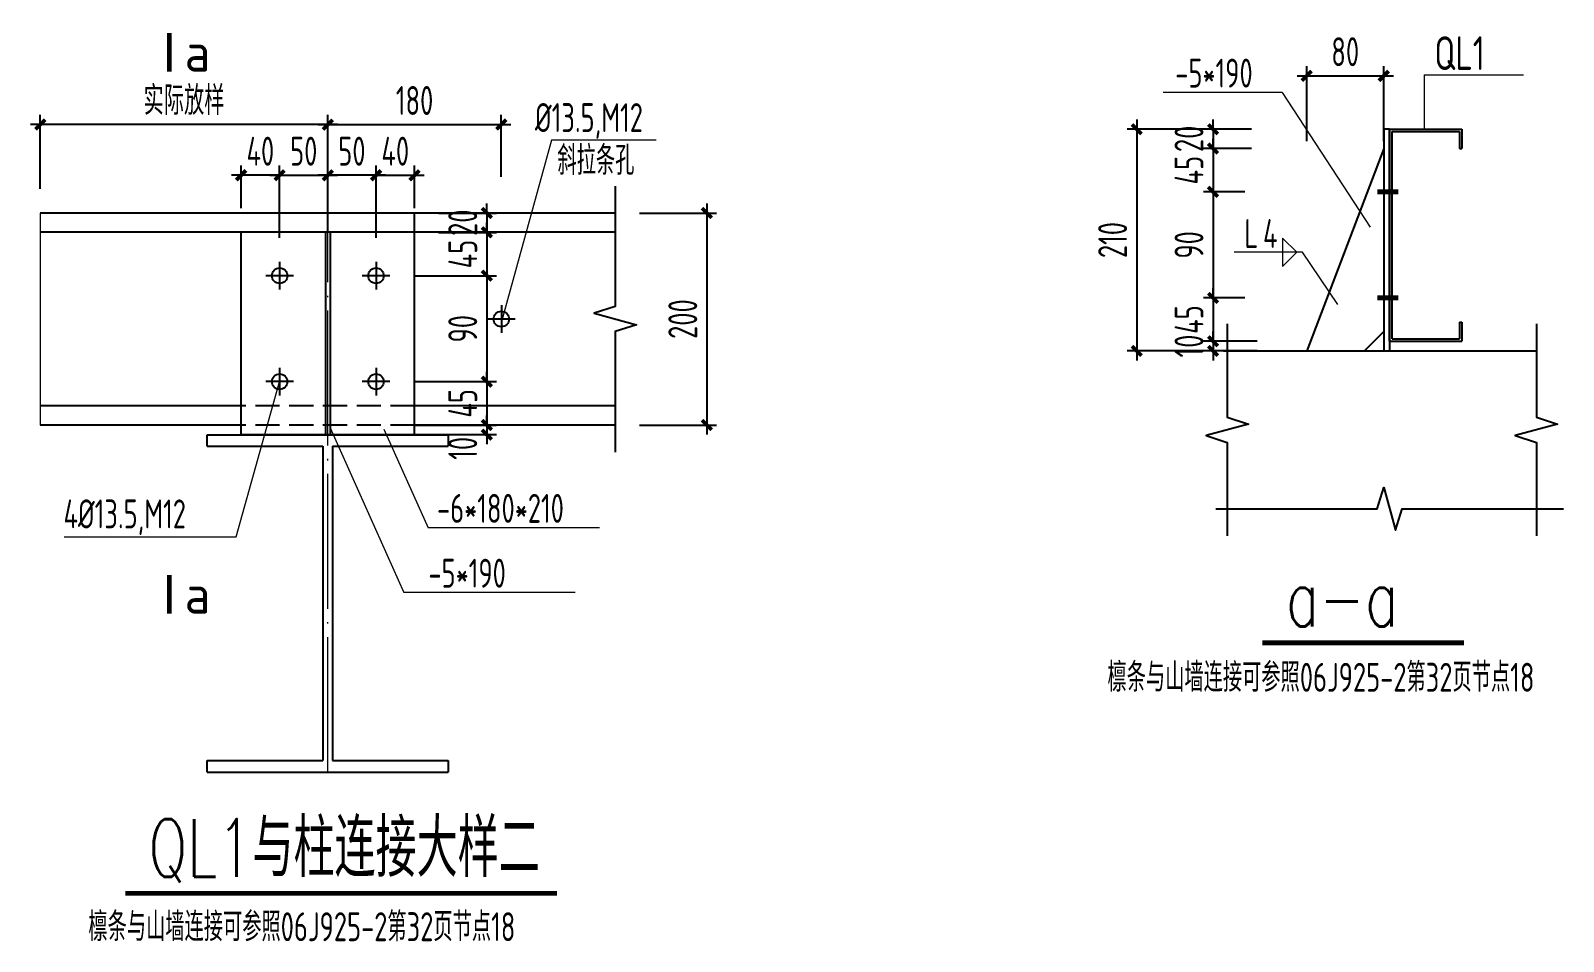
# Model space of a CAD drawing. Extents: x 19118 to 566552, y -1188739 to 92943.
# Drawn here: x 108399 to 124301, y -832105 to -822655 of the extents above; entities that cross this region are included whole.
import ezdxf

# ---------------------------------------------------------------- set-up
doc = ezdxf.new("R2010")
doc.units = 0
doc.header["$LTSCALE"] = 1000
doc.header["$MEASUREMENT"] = 0
doc.linetypes.add('DASH', pattern=[0.35, 0.25, -0.1])
doc.linetypes.add('DOTE', pattern=[2.42, 2, -0.2, 0.02, -0.2])
doc.layers.get('0').update_dxf_attribs({"linetype": 'CONTINUOUS'})
doc.layers.get('Defpoints').update_dxf_attribs({"linetype": 'CONTINUOUS'})
for name, color, linetype in [('AXIS', 3, 'CONTINUOUS'), ('BEAM', 4, 'CONTINUOUS'), ('COLU', 7, 'CONTINUOUS'), ('DIM', 3, 'CONTINUOUS'), ('NUM', 7, 'CONTINUOUS'), ('REIN', 1, 'CONTINUOUS'), ('TEXT', 7, 'CONTINUOUS'), ('THICK', 6, 'CONTINUOUS'), ('THIN', 7, 'CONTINUOUS')]:
    doc.layers.add(name, color=color, linetype=linetype)
doc.styles.add('TSSD_Dimension', font='Tssdeng.shx', dxfattribs={"width": 0.7, "bigfont": 'hztxt.shx'})
doc.styles.add('TSSD_Label', font='tssdeng.shx', dxfattribs={"width": 0.6, "bigfont": 'hztxt.shx'})
doc.styles.add('TSSD_Rein', font='atssdeng.shx', dxfattribs={"width": 0.7, "bigfont": 'atssdchn.shx'})
doc.styles.add('正文', font='romans.shx', dxfattribs={"width": 0.71, "bigfont": 'hztxt.shx'})
doc.dimstyles.new('TSSD_10_100', dxfattribs={"dimtxt": 300, "dimasz": 100, "dimexe": 100, "dimexo": 250, "dimgap": 100, "dimtad": 1, "dimdec": 0, "dimlfac": 0.1, "dimzin": 0, "dimdsep": 46, "dimtxsty": 'TSSD_Dimension', "dimblk": 'ARCHTICK', "dimcen": 0, "dimdle": 100, "dimclrt": 7, "dimadec": 0, "dimazin": 0, "dimtfac": 1, "dimtdec": 0, "dimtix": 1, "dimtmove": 2, "dimatfit": 3, "dimldrblk": 'ARCHTICK', "dimfxl": 1, "dimtolj": 1, "dimtzin": 0, "dimarcsym": 0})

# ---------------------------------------------------------------- blocks, each defined once
blk = doc.blocks.new('A$C5B44133F')
at = {"layer": 'BEAM', "color": 6, "linetype": 'ByBlock'}
for p, q in [((-373, -18), (377, -18)), ((-373, -2218), (-373, -18)), ((-348, -43), (352, -43)), ((-348, -2193), (-348, -43)), ((352, -43), (352, -218)), ((377, -18), (377, -218)), ((352, -218), (377, -218)), ((352, -2018), (352, -2193)), ((352, -2018), (377, -2018)), ((377, -2018), (377, -2218)), ((-373, -2218), (377, -2218)), ((-348, -2193), (352, -2193))]:
    blk.add_line(p, q, dxfattribs=at)
blk = doc.blocks.new('_ArchTick')
at = {"color": 0, "linetype": 'ByBlock', "const_width": 0.4}
blk.add_lwpolyline([(-0.5, -0.5), (0.5, 0.5)], dxfattribs=at)
blk = doc.blocks.new('*D744')
at = {"layer": 'Defpoints', "color": 0}
for p in [(121314, -823678), (120667, -823878), (121314, -823878)]:
    blk.add_point(p, dxfattribs=at)
at = {"layer": 'DIM', "color": 0, "lineweight": -2}
for p, q in [((121064, -823678), (120567, -823678)), ((120667, -823678), (120667, -823578)), ((120667, -823678), (120667, -823878)), ((121064, -823878), (120567, -823878)), ((120667, -823878), (120667, -823978))]:
    blk.add_line(p, q, dxfattribs=at)
at = {"layer": 'DIM', "color": 0, "lineweight": -2, "xscale": 100, "yscale": 100, "zscale": 100}
for p, rotation in [((120667, -823678), 270), ((120667, -823878), 90)]:
    blk.add_blockref('_ArchTick', p, dxfattribs=dict(at, rotation=rotation))
at = {"layer": 'DIM', "color": 7, "insert": (120417, -823778), "char_height": 300, "attachment_point": 5, "rotation": 90, "style": 'TSSD_Dimension'}
blk.add_mtext('\\A1;20', dxfattribs=at)
blk = doc.blocks.new('*D745')
at = {"layer": 'Defpoints', "color": 0}
for p in [(121314, -823878), (120667, -824328), (121247, -824328)]:
    blk.add_point(p, dxfattribs=at)
at = {"layer": 'DIM', "color": 0, "lineweight": -2}
for p, q in [((120667, -823878), (120667, -823778)), ((121064, -823878), (120567, -823878)), ((120667, -823878), (120667, -824328)), ((120997, -824328), (120567, -824328)), ((120667, -824328), (120667, -824428))]:
    blk.add_line(p, q, dxfattribs=at)
at = {"layer": 'DIM', "color": 0, "lineweight": -2, "xscale": 100, "yscale": 100, "zscale": 100}
for p, rotation in [((120667, -823878), 270), ((120667, -824328), 90)]:
    blk.add_blockref('_ArchTick', p, dxfattribs=dict(at, rotation=rotation))
at = {"layer": 'DIM', "color": 7, "insert": (120417, -824103), "char_height": 300, "attachment_point": 5, "rotation": 90, "style": 'TSSD_Dimension'}
blk.add_mtext('\\A1;45', dxfattribs=at)
blk = doc.blocks.new('*D746')
at = {"layer": 'Defpoints', "color": 0}
for p in [(121247, -824328), (120667, -825428), (121247, -825428)]:
    blk.add_point(p, dxfattribs=at)
at = {"layer": 'DIM', "color": 0, "lineweight": -2}
for p, q in [((120997, -824328), (120567, -824328)), ((120667, -824228), (120667, -825528)), ((120997, -825428), (120567, -825428))]:
    blk.add_line(p, q, dxfattribs=at)
at = {"layer": 'DIM', "color": 0, "lineweight": -2, "xscale": 100, "yscale": 100, "zscale": 100}
for p, rotation in [((120667, -824328), 90), ((120667, -825428), 270)]:
    blk.add_blockref('_ArchTick', p, dxfattribs=dict(at, rotation=rotation))
at = {"layer": 'DIM', "color": 7, "insert": (120417, -824878), "char_height": 300, "attachment_point": 5, "rotation": 90, "style": 'TSSD_Dimension'}
blk.add_mtext('\\A1;90', dxfattribs=at)
blk = doc.blocks.new('*D747')
at = {"layer": 'Defpoints', "color": 0}
for p in [(121247, -825428), (120667, -825878), (121374, -825878)]:
    blk.add_point(p, dxfattribs=at)
at = {"layer": 'DIM', "color": 0, "lineweight": -2}
for p, q in [((120997, -825428), (120567, -825428)), ((120667, -825428), (120667, -825328)), ((120667, -825428), (120667, -825878)), ((121124, -825878), (120567, -825878)), ((120667, -825878), (120667, -825978))]:
    blk.add_line(p, q, dxfattribs=at)
at = {"layer": 'DIM', "color": 0, "lineweight": -2, "xscale": 100, "yscale": 100, "zscale": 100}
for p, rotation in [((120667, -825428), 270), ((120667, -825878), 90)]:
    blk.add_blockref('_ArchTick', p, dxfattribs=dict(at, rotation=rotation))
at = {"layer": 'DIM', "color": 7, "insert": (120417, -825653), "char_height": 300, "attachment_point": 5, "rotation": 90, "style": 'TSSD_Dimension'}
blk.add_mtext('\\A1;45', dxfattribs=at)
blk = doc.blocks.new('*D748')
at = {"layer": 'Defpoints', "color": 0}
for p in [(121374, -825878), (120667, -825978), (121374, -825978)]:
    blk.add_point(p, dxfattribs=at)
at = {"layer": 'DIM', "color": 0, "lineweight": -2}
for p, q in [((120667, -825878), (120667, -825778)), ((121124, -825878), (120567, -825878)), ((120667, -825878), (120667, -825978)), ((121124, -825978), (120567, -825978)), ((120667, -825978), (120667, -826078))]:
    blk.add_line(p, q, dxfattribs=at)
at = {"layer": 'DIM', "color": 0, "lineweight": -2, "xscale": 100, "yscale": 100, "zscale": 100}
for p, rotation in [((120667, -825878), 270), ((120667, -825978), 90)]:
    blk.add_blockref('_ArchTick', p, dxfattribs=dict(at, rotation=rotation))
at = {"layer": 'DIM', "color": 7, "insert": (120417, -825928), "char_height": 300, "attachment_point": 5, "rotation": 90, "style": 'TSSD_Dimension'}
blk.add_mtext('\\A1;10', dxfattribs=at)
blk = doc.blocks.new('*D749')
at = {"layer": 'Defpoints', "color": 0}
for p in [(121064, -823678), (119875, -825978), (121064, -825978)]:
    blk.add_point(p, dxfattribs=at)
at = {"layer": 'DIM', "color": 0, "lineweight": -2}
for p, q in [((120814, -823678), (119775, -823678)), ((119875, -823578), (119875, -826078)), ((120814, -825978), (119775, -825978))]:
    blk.add_line(p, q, dxfattribs=at)
at = {"layer": 'DIM', "color": 0, "lineweight": -2, "xscale": 100, "yscale": 100, "zscale": 100}
for p, rotation in [((119875, -823678), 90), ((119875, -825978), 270)]:
    blk.add_blockref('_ArchTick', p, dxfattribs=dict(at, rotation=rotation))
at = {"layer": 'DIM', "color": 7, "insert": (119625, -824828), "char_height": 300, "attachment_point": 5, "rotation": 90, "style": 'TSSD_Dimension'}
blk.add_mtext('\\A1;210', dxfattribs=at)
blk = doc.blocks.new('*D750')
at = {"layer": 'Defpoints', "color": 0}
for p in [(122438, -823124), (121638, -824052), (122438, -824052)]:
    blk.add_point(p, dxfattribs=at)
at = {"layer": 'DIM', "color": 0, "lineweight": -2}
for p, q in [((121638, -823802), (121638, -823024)), ((122438, -823802), (122438, -823024)), ((121538, -823124), (122538, -823124))]:
    blk.add_line(p, q, dxfattribs=at)
at = {"layer": 'DIM', "color": 0, "lineweight": -2, "xscale": 100, "yscale": 100, "zscale": 100, "rotation": 180}
blk.add_blockref('_ArchTick', (121638, -823124), dxfattribs=at)
at = {"layer": 'DIM', "color": 0, "lineweight": -2, "xscale": 100, "yscale": 100, "zscale": 100}
blk.add_blockref('_ArchTick', (122438, -823124), dxfattribs=at)
at = {"layer": 'DIM', "color": 7, "insert": (122038, -822874), "char_height": 300, "attachment_point": 5, "style": 'TSSD_Dimension'}
blk.add_mtext('\\A1;80', dxfattribs=at)
blk = doc.blocks.new('A$C5D1D5D61')
at = {"layer": 'COLU', "linetype": 'ByBlock'}
for p, q in [((-57.7, 22.6), (192.3, 22.6)), ((-57.7, 10.6), (-57.7, 22.6)), ((192.3, 22.6), (192.3, 10.6)), ((-57.7, 10.6), (62.3, 10.6)), ((62.3, 10.6), (62.3, -315.4)), ((72.3, 10.6), (72.3, -315.4)), ((72.3, 10.6), (192.3, 10.6)), ((-57.7, -315.4), (62.3, -315.4)), ((-57.7, -327.4), (-57.7, -315.4)), ((72.3, -315.4), (192.3, -315.4)), ((192.3, -315.4), (192.3, -327.4)), ((-57.7, -327.4), (192.3, -327.4))]:
    blk.add_line(p, q, dxfattribs=at)
blk = doc.blocks.new('*D821')
at = {"layer": 'Defpoints', "color": 0}
for p in [(113282, -823630), (111482, -824421), (113282, -824421)]:
    blk.add_point(p, dxfattribs=at)
at = {"layer": 'DIM', "color": 0, "lineweight": -2}
for p, q in [((111482, -824171), (111482, -823530)), ((113282, -824171), (113282, -823530)), ((111382, -823630), (113382, -823630))]:
    blk.add_line(p, q, dxfattribs=at)
at = {"layer": 'DIM', "color": 0, "lineweight": -2, "xscale": 100, "yscale": 100, "zscale": 100, "rotation": 180}
blk.add_blockref('_ArchTick', (111482, -823630), dxfattribs=at)
at = {"layer": 'DIM', "color": 0, "lineweight": -2, "xscale": 100, "yscale": 100, "zscale": 100}
blk.add_blockref('_ArchTick', (113282, -823630), dxfattribs=at)
at = {"layer": 'DIM', "color": 7, "insert": (112382, -823380), "char_height": 300, "attachment_point": 5, "style": 'TSSD_Dimension'}
blk.add_mtext('\\A1;180', dxfattribs=at)
blk = doc.blocks.new('*D822')
at = {"layer": 'Defpoints', "color": 0}
for p in [(112382, -824548), (112382, -824748), (113132, -824748)]:
    blk.add_point(p, dxfattribs=at)
at = {"layer": 'DIM', "color": 0, "lineweight": -2}
for p, q in [((113132, -824548), (113132, -824448)), ((112632, -824548), (113232, -824548)), ((113132, -824548), (113132, -824748)), ((112632, -824748), (113232, -824748)), ((113132, -824748), (113132, -824848))]:
    blk.add_line(p, q, dxfattribs=at)
at = {"layer": 'DIM', "color": 0, "lineweight": -2, "xscale": 100, "yscale": 100, "zscale": 100}
for p, rotation in [((113132, -824548), 270), ((113132, -824748), 90)]:
    blk.add_blockref('_ArchTick', p, dxfattribs=dict(at, rotation=rotation))
at = {"layer": 'DIM', "color": 7, "insert": (112882, -824648), "char_height": 300, "attachment_point": 5, "rotation": 90, "style": 'TSSD_Dimension'}
blk.add_mtext('\\A1;20', dxfattribs=at)
blk = doc.blocks.new('*D823')
at = {"layer": 'Defpoints', "color": 0}
for p in [(112382, -824748), (112126, -825198), (113132, -825198)]:
    blk.add_point(p, dxfattribs=at)
at = {"layer": 'DIM', "color": 0, "lineweight": -2}
for p, q in [((113132, -824748), (113132, -824648)), ((112632, -824748), (113232, -824748)), ((113132, -824748), (113132, -825198)), ((112376, -825198), (113232, -825198)), ((113132, -825198), (113132, -825298))]:
    blk.add_line(p, q, dxfattribs=at)
at = {"layer": 'DIM', "color": 0, "lineweight": -2, "xscale": 100, "yscale": 100, "zscale": 100}
for p, rotation in [((113132, -824748), 270), ((113132, -825198), 90)]:
    blk.add_blockref('_ArchTick', p, dxfattribs=dict(at, rotation=rotation))
at = {"layer": 'DIM', "color": 7, "insert": (112882, -824973), "char_height": 300, "attachment_point": 5, "rotation": 90, "style": 'TSSD_Dimension'}
blk.add_mtext('\\A1;45', dxfattribs=at)
blk = doc.blocks.new('*D824')
at = {"layer": 'Defpoints', "color": 0}
for p in [(112126, -825198), (112126, -826297), (113132, -826297)]:
    blk.add_point(p, dxfattribs=at)
at = {"layer": 'DIM', "color": 0, "lineweight": -2}
for p, q in [((113132, -825098), (113132, -826397)), ((112376, -825198), (113232, -825198)), ((112376, -826297), (113232, -826297))]:
    blk.add_line(p, q, dxfattribs=at)
at = {"layer": 'DIM', "color": 0, "lineweight": -2, "xscale": 100, "yscale": 100, "zscale": 100}
for p, rotation in [((113132, -825198), 90), ((113132, -826297), 270)]:
    blk.add_blockref('_ArchTick', p, dxfattribs=dict(at, rotation=rotation))
at = {"layer": 'DIM', "color": 7, "insert": (112882, -825748), "char_height": 300, "attachment_point": 5, "rotation": 90, "style": 'TSSD_Dimension'}
blk.add_mtext('\\A1;90', dxfattribs=at)
blk = doc.blocks.new('*D825')
at = {"layer": 'Defpoints', "color": 0}
for p in [(112126, -826297), (112126, -826747), (113132, -826747)]:
    blk.add_point(p, dxfattribs=at)
at = {"layer": 'DIM', "color": 0, "lineweight": -2}
for p, q in [((113132, -826297), (113132, -826197)), ((112376, -826297), (113232, -826297)), ((113132, -826297), (113132, -826747)), ((112376, -826747), (113232, -826747)), ((113132, -826747), (113132, -826847))]:
    blk.add_line(p, q, dxfattribs=at)
at = {"layer": 'DIM', "color": 0, "lineweight": -2, "xscale": 100, "yscale": 100, "zscale": 100}
for p, rotation in [((113132, -826297), 270), ((113132, -826747), 90)]:
    blk.add_blockref('_ArchTick', p, dxfattribs=dict(at, rotation=rotation))
at = {"layer": 'DIM', "color": 7, "insert": (112882, -826522), "char_height": 300, "attachment_point": 5, "rotation": 90, "style": 'TSSD_Dimension'}
blk.add_mtext('\\A1;45', dxfattribs=at)
blk = doc.blocks.new('*D826')
at = {"layer": 'Defpoints', "color": 0}
for p in [(112126, -826747), (112126, -826847), (113132, -826847)]:
    blk.add_point(p, dxfattribs=at)
at = {"layer": 'DIM', "color": 0, "lineweight": -2}
for p, q in [((113132, -826747), (113132, -826647)), ((112376, -826747), (113232, -826747)), ((112376, -826847), (113232, -826847)), ((113132, -826747), (113132, -826847)), ((113132, -826847), (113132, -826947))]:
    blk.add_line(p, q, dxfattribs=at)
at = {"layer": 'DIM', "color": 0, "lineweight": -2, "xscale": 100, "yscale": 100, "zscale": 100}
for p, rotation in [((113132, -826747), 270), ((113132, -826847), 90)]:
    blk.add_blockref('_ArchTick', p, dxfattribs=dict(at, rotation=rotation))
at = {"layer": 'DIM', "color": 7, "insert": (112882, -826989), "char_height": 300, "attachment_point": 5, "rotation": 90, "style": 'TSSD_Dimension'}
blk.add_mtext('\\A1;10', dxfattribs=at)
blk = doc.blocks.new('A$C3073000E')
at = {"layer": 'THIN', "color": 1}
for p, q in [((116, 1), (-172, 1)), ((-28, 145), (-28, -143))]:
    blk.add_line(p, q, dxfattribs=at)
blk.add_circle((-28, 1), 80, dxfattribs=at)
blk = doc.blocks.new('*D827')
at = {"layer": 'Defpoints', "color": 0}
for p in [(114465, -824548), (114465, -826747), (115415, -826747)]:
    blk.add_point(p, dxfattribs=at)
at = {"layer": 'DIM', "color": 0, "lineweight": -2}
for p, q in [((115415, -824448), (115415, -826847)), ((114715, -824548), (115515, -824548)), ((114715, -826747), (115515, -826747))]:
    blk.add_line(p, q, dxfattribs=at)
at = {"layer": 'DIM', "color": 0, "lineweight": -2, "xscale": 100, "yscale": 100, "zscale": 100}
for p, rotation in [((115415, -824548), 90), ((115415, -826747), 270)]:
    blk.add_blockref('_ArchTick', p, dxfattribs=dict(at, rotation=rotation))
at = {"layer": 'DIM', "color": 7, "insert": (115165, -825648), "char_height": 300, "attachment_point": 5, "rotation": 90, "style": 'TSSD_Dimension'}
blk.add_mtext('\\A1;200', dxfattribs=at)
blk = doc.blocks.new('*D828')
at = {"layer": 'Defpoints', "color": 0}
for p in [(111482, -824156), (111482, -824982), (110982, -825054)]:
    blk.add_point(p, dxfattribs=at)
at = {"layer": 'DIM', "color": 0, "lineweight": -2}
for p, q in [((110882, -824156), (111582, -824156)), ((110982, -824804), (110982, -824056)), ((111482, -824732), (111482, -824056))]:
    blk.add_line(p, q, dxfattribs=at)
at = {"layer": 'DIM', "color": 0, "lineweight": -2, "xscale": 100, "yscale": 100, "zscale": 100, "rotation": 180}
blk.add_blockref('_ArchTick', (110982, -824156), dxfattribs=at)
at = {"layer": 'DIM', "color": 0, "lineweight": -2, "xscale": 100, "yscale": 100, "zscale": 100}
blk.add_blockref('_ArchTick', (111482, -824156), dxfattribs=at)
at = {"layer": 'DIM', "color": 7, "insert": (111232, -823906), "char_height": 300, "attachment_point": 5, "style": 'TSSD_Dimension'}
blk.add_mtext('\\A1;50', dxfattribs=at)
blk = doc.blocks.new('*D829')
at = {"layer": 'Defpoints', "color": 0}
for p in [(108499, -823630), (111482, -824421), (108499, -824548)]:
    blk.add_point(p, dxfattribs=at)
at = {"layer": 'DIM', "color": 0, "lineweight": -2}
for p, q in [((108499, -824298), (108499, -823530)), ((111482, -824171), (111482, -823530)), ((111582, -823630), (108399, -823630))]:
    blk.add_line(p, q, dxfattribs=at)
at = {"layer": 'DIM', "color": 0, "lineweight": -2, "xscale": 100, "yscale": 100, "zscale": 100, "rotation": 180}
blk.add_blockref('_ArchTick', (108499, -823630), dxfattribs=at)
at = {"layer": 'DIM', "color": 0, "lineweight": -2, "xscale": 100, "yscale": 100, "zscale": 100}
blk.add_blockref('_ArchTick', (111482, -823630), dxfattribs=at)
at = {"layer": 'DIM', "color": 7, "insert": (109990, -823380), "char_height": 300, "attachment_point": 5, "style": 'TSSD_Dimension'}
blk.add_mtext('\\A1;实际放样', dxfattribs=at)
blk = doc.blocks.new('*D830')
at = {"layer": 'Defpoints', "color": 0}
for p in [(110582, -824156), (110582, -824748), (110982, -824748)]:
    blk.add_point(p, dxfattribs=at)
at = {"layer": 'DIM', "color": 0, "lineweight": -2}
for p, q in [((110582, -824156), (110482, -824156)), ((110582, -824498), (110582, -824056)), ((110982, -824156), (110582, -824156)), ((110982, -824498), (110982, -824056)), ((110982, -824156), (111082, -824156))]:
    blk.add_line(p, q, dxfattribs=at)
at = {"layer": 'DIM', "color": 0, "lineweight": -2, "xscale": 100, "yscale": 100, "zscale": 100}
blk.add_blockref('_ArchTick', (110582, -824156), dxfattribs=at)
at = {"layer": 'DIM', "color": 0, "lineweight": -2, "xscale": 100, "yscale": 100, "zscale": 100, "rotation": 180}
blk.add_blockref('_ArchTick', (110982, -824156), dxfattribs=at)
at = {"layer": 'DIM', "color": 7, "insert": (110782, -823906), "char_height": 300, "attachment_point": 5, "style": 'TSSD_Dimension'}
blk.add_mtext('\\A1;40', dxfattribs=at)
blk = doc.blocks.new('*D831')
at = {"layer": 'Defpoints', "color": 0}
for p in [(111482, -824156), (111482, -824982), (111982, -825054)]:
    blk.add_point(p, dxfattribs=at)
at = {"layer": 'DIM', "color": 0, "lineweight": -2}
for p, q in [((112082, -824156), (111382, -824156)), ((111482, -824732), (111482, -824056)), ((111982, -824804), (111982, -824056))]:
    blk.add_line(p, q, dxfattribs=at)
at = {"layer": 'DIM', "color": 0, "lineweight": -2, "xscale": 100, "yscale": 100, "zscale": 100, "rotation": 180}
blk.add_blockref('_ArchTick', (111482, -824156), dxfattribs=at)
at = {"layer": 'DIM', "color": 0, "lineweight": -2, "xscale": 100, "yscale": 100, "zscale": 100}
blk.add_blockref('_ArchTick', (111982, -824156), dxfattribs=at)
at = {"layer": 'DIM', "color": 7, "insert": (111732, -823906), "char_height": 300, "attachment_point": 5, "style": 'TSSD_Dimension'}
blk.add_mtext('\\A1;50', dxfattribs=at)
blk = doc.blocks.new('*D832')
at = {"layer": 'Defpoints', "color": 0}
for p in [(112382, -824156), (111982, -824748), (112382, -824748)]:
    blk.add_point(p, dxfattribs=at)
at = {"layer": 'DIM', "color": 0, "lineweight": -2}
for p, q in [((111982, -824156), (111882, -824156)), ((111982, -824498), (111982, -824056)), ((111982, -824156), (112382, -824156)), ((112382, -824498), (112382, -824056)), ((112382, -824156), (112482, -824156))]:
    blk.add_line(p, q, dxfattribs=at)
at = {"layer": 'DIM', "color": 0, "lineweight": -2, "xscale": 100, "yscale": 100, "zscale": 100}
blk.add_blockref('_ArchTick', (111982, -824156), dxfattribs=at)
at = {"layer": 'DIM', "color": 0, "lineweight": -2, "xscale": 100, "yscale": 100, "zscale": 100, "rotation": 180}
blk.add_blockref('_ArchTick', (112382, -824156), dxfattribs=at)
at = {"layer": 'DIM', "color": 7, "insert": (112182, -823906), "char_height": 300, "attachment_point": 5, "style": 'TSSD_Dimension'}
blk.add_mtext('\\A1;40', dxfattribs=at)

msp = doc.modelspace()

# ---------------------------------------------------------------- linework, layer by layer
at = {"layer": 'AXIS', "linetype": 'DOTE', "lineweight": 5, "ltscale": 0.7}
msp.add_line((111481.95, -830347.65), (111481.95, -824035.34), dxfattribs=at)
at = {"layer": 'BEAM', "linetype": 'ByBlock'}
for p, q in [((122438.13, -823678.3), (122438.13, -825977.94)), ((122498.14, -823678.3), (122438.13, -823678.3)), ((122498.14, -823678.3), (122498.14, -825977.94)), ((122438.13, -823878.31), (121638.09, -825977.94)), ((114464.92, -824547.84), (108498.98, -824547.84)), ((112381.99, -826847.47), (112381.99, -824547.84)), ((112381.99, -824747.85), (108498.98, -824747.85)), ((112381.99, -824747.85), (110581.9, -824747.85)), ((110581.9, -826847.47), (110581.9, -824747.85)), ((111456.95, -824747.85), (111456.95, -826847.47)), ((111506.95, -824747.85), (111506.95, -826847.47)), ((114464.92, -824747.85), (111581.95, -824747.85)), ((122438.13, -825777.93), (122238.12, -825977.94)), ((120775.45, -825977.94), (123820.81, -825977.94)), ((120975.46, -825977.94), (124020.82, -825977.94)), ((110581.9, -826547.46), (108498.98, -826547.46)), ((114464.92, -826547.46), (112381.99, -826547.46)), ((110581.9, -826747.47), (108498.98, -826747.47)), ((112381.99, -826847.47), (110581.9, -826847.47)), ((114464.92, -826747.47), (112381.99, -826747.47))]:
    msp.add_line(p, q, dxfattribs=at)
at = {"layer": 'BEAM', "linetype": 'ByBlock', "lineweight": 5}
msp.add_line((108498.98, -824547.84), (108498.98, -826747.47), dxfattribs=at)
at = {"layer": 'BEAM', "linetype": 'DASH'}
for p, q in [((112381.99, -826547.46), (110581.9, -826547.46)), ((112381.99, -826747.47), (110581.9, -826747.47))]:
    msp.add_line(p, q, dxfattribs=at)
at = {"layer": 'NUM', "const_width": 50, "elevation": -288.01}
for points in [[(121179.39, -829006.41), (123270.23, -829006.41)], [(109379.89, -831605.74), (113859.87, -831605.74)]]:
    msp.add_lwpolyline(points, dxfattribs=at)
at = {"layer": 'REIN', "linetype": 'ByBlock', "const_width": 50}
for points in [[(122587.74, -824328.34), (122371.15, -824328.34)], [(122587.74, -825427.91), (122371.15, -825427.91)]]:
    msp.add_lwpolyline(points, dxfattribs=at)
at = {"layer": 'TEXT', "lineweight": 9}
for p, q in [((122858.23, -823112.39), (123888.13, -823112.39)), ((122858.23, -823112.39), (122858.23, -823678.3)), ((121382.13, -823297.67, -288.01), (120147.22, -823297.67, -288.01)), ((121382.13, -823297.67, -288.01), (122295.54, -824695.07)), ((113801.45, -823790.71), (113282.21, -825685.24)), ((114888.99, -823790.71), (113801.45, -823790.71)), ((121388.55, -824807.68, -288.01), (121388.55, -825102.37, -288.01)), ((121535.89, -824955.02, -288.01), (121388.55, -824807.68, -288.01)), ((121595.61, -824955.02, -288.01), (120886.71, -824955.02, -288.01)), ((121535.89, -824955.02, -288.01), (121388.55, -825102.37, -288.01)), ((121960.35, -825496.48, -288.01), (121595.61, -824955.02, -288.01)), ((110530.73, -827906.7, -288.01), (110981.92, -826297.45)), ((111506.95, -826776.85), (112270.17, -828486.66, -288.01)), ((112063.24, -826790.83, -288.01), (112522.17, -827814.06, -288.01)), ((114301.29, -827814.06, -288.01), (112522.17, -827814.06, -288.01)), ((108748, -827906.7, -288.01), (110530.73, -827906.7, -288.01)), ((114049.29, -828486.66, -288.01), (112270.17, -828486.66, -288.01))]:
    msp.add_line(p, q, dxfattribs=at)
at = {"layer": 'THICK', "const_width": 50}
for points in [[(109837.11, -823080.24), (109837.11, -822680.22)], [(109837.11, -828304.05), (109837.11, -828704.07)]]:
    msp.add_lwpolyline(points, dxfattribs=at)
at = {"layer": 'THIN'}
for points in [[(114464.92, -824267.82), (114464.92, -825517.65), (114244.91, -825587.65), (114684.93, -825707.66), (114464.92, -825777.66), (114464.92, -827027.48)], [(120814.22, -825697.93), (120814.22, -826667.18), (121034.23, -826737.19), (120594.21, -826857.19), (120814.22, -826927.2), (120814.22, -827896.46)], [(124020.82, -825697.93), (124020.82, -826667.18), (124240.83, -826737.19), (123800.8, -826857.19), (124020.82, -826927.2), (124020.82, -827896.46)], [(120695.44, -827616.44), (122368.13, -827616.44), (122438.13, -827396.43), (122558.14, -827836.45), (122628.14, -827616.44), (124300.83, -827616.44)]]:
    msp.add_lwpolyline(points, dxfattribs=at)

# ---------------------------------------------------------------- block references
at = {"layer": 'BEAM', "linetype": 'ByBlock', "xscale": 1.000050000031479, "yscale": 1.000049999915063, "zscale": 1.00005}
for name, p in [('A$C5B44133F', (122871.34, -823660.3)), ('A$C3073000E', (111010.23, -825198.74)), ('A$C3073000E', (112010.28, -825198.74)), ('A$C3073000E', (113310.34, -825648.52)), ('A$C3073000E', (111010.23, -826298.31)), ('A$C3073000E', (112010.28, -826298.31))]:
    msp.add_blockref(name, p, dxfattribs=at)
at = {"layer": 'COLU', "linetype": 'ByBlock', "xscale": 10.00049999996554, "yscale": 10.00050000008196, "zscale": 10.0005}
msp.add_blockref('A$C5D1D5D61', (110808.82, -827073.28), dxfattribs=at)

# ---------------------------------------------------------------- texts
at = {"layer": 'TEXT', "lineweight": 5, "style": 'TSSD_Rein'}
for s, height, width, p in [('QL1', 350.017, 0.75, (122962.08, -823063.88, 58.53)), ('檩条与山墙连接可参照06J925-2第32页节点18', 300.015, 0.7, (119571.35, -829514.78, -288.01)), ('檩条与山墙连接可参照06J925-2第32页节点18', 300.015, 0.7, (108998.26, -832102.78, -288.01))]:
    msp.add_text(s, height=height, dxfattribs=dict(at, width=width)).set_placement(p)
at = {"layer": 'TEXT', "lineweight": 9}
for s, height, style, width, p in [('-5*190', 300.015, 'TSSD_Rein', 0.7, (120274.19, -823245.73, -288.01)), ('%%c13.5,M12', 300.015, 'TSSD_Rein', 0.7, (113631.12, -823707.31)), ('斜拉条孔', 300.015, 'TSSD_Rein', 0.7, (113864.54, -824151.78)), ('L', 300.01, 'TSSD_Rein', 0.7, (120991.21, -824910.26, -288.01)), ('4', 300.01, 'TSSD_Rein', 0.7, (121185.21, -824910.26, -288.01)), ('4%%c13.5,M12', 300.015, 'TSSD_Rein', 0.7, (108739.38, -827819.25, -288.01)), ('-6*180*210', 300.015, 'TSSD_Rein', 0.7, (112614.8, -827762.12, -288.01)), ('-5*190', 300.015, 'TSSD_Rein', 0.7, (112525.77, -828434.73, -288.01)), ('a-a', 600.038, '正文', 0.71, (121421.7, -828836.73, -288.01)), ('QL1与柱连接大样二', 600.038, '正文', 0.71, (109622.2, -831436.06, -288.01))]:
    msp.add_text(s, height=height, dxfattribs=dict(at, style=style, width=width)).set_placement(p)
at = {"layer": 'THICK', "style": 'TSSD_Label'}
for p in [(109995.45, -823080.24), (109995.45, -828704.07)]:
    msp.add_text('a', height=400.02, dxfattribs=at).set_placement(p)

# ---------------------------------------------------------------- dimensions: what is measured, and where the dimension line sits
at = {"layer": 'DIM'}
for base, p1, p2, picture, middle in [((122438.13, -823123.58), (121638.09, -824052.45), (122438.13, -824052.45), '*D750', (122038.11, -822873.58)), ((113282.04, -823629.84), (111481.95, -824420.94), (113282.04, -824420.94), '*D821', (112381.99, -823379.84)), ((110581.9, -824156.46, -288.01), (110981.92, -824747.85, -288.01), (110581.9, -824747.85, -288.01), '*D830', (110781.91, -823906.46, -288.01)), ((111481.95, -824156.46), (110981.92, -825053.86), (111481.95, -824981.86), '*D828', (111231.94, -823906.46))]:
    dim = msp.add_linear_dim(base=base, p1=p1, p2=p2, dimstyle='TSSD_10_100', dxfattribs=at)
    dim.commit()
    dim.dimension.update_dxf_attribs({"geometry": picture, "text_midpoint": middle})
for base, p1, p2, angle, text, picture, middle in [((108498.98, -823629.84), (111481.95, -824420.94), (108498.98, -824547.84), 180, '实际放样', '*D829', (109990.46, -823379.84)), ((119874.97, -825977.94), (121064.23, -823678.3), (121064.23, -825977.94), 90, '210', '*D749', (119624.97, -824828.12)), ((120666.8, -825427.91), (121247.25, -824328.34), (121247.25, -825427.91), 90, '90', '*D746', (120416.8, -824878.12)), ((115414.72, -826747.47), (114464.92, -824547.84), (114464.92, -826747.47), 90, '200', '*D827', (115164.72, -825647.65)), ((113131.91, -826297.45), (112125.98, -825197.87), (112125.98, -826297.45), 90, '90', '*D824', (112881.91, -825747.66))]:
    dim = msp.add_linear_dim(base=base, p1=p1, p2=p2, angle=angle, text=text, dimstyle='TSSD_10_100', dxfattribs=at)
    dim.commit()
    dim.dimension.update_dxf_attribs({"geometry": picture, "text_midpoint": middle})
for base, p1, p2, angle, picture, middle in [((120666.8, -823878.31), (121314.24, -823678.3), (121314.24, -823878.31), 90, '*D744', (120416.8, -823778.31)), ((111481.95, -824156.46), (111981.97, -825053.86), (111481.95, -824981.86), 180, '*D831', (111731.96, -823906.46)), ((112381.99, -824156.46, -288.01), (111981.97, -824747.85, -288.01), (112381.99, -824747.85, -288.01), 180, '*D832', (112181.98, -823906.46, -288.01)), ((120666.8, -824328.34), (121314.24, -823878.31), (121247.25, -824328.34), 90, '*D745', (120416.8, -824103.32)), ((113131.91, -824747.85), (112381.99, -824547.84), (112381.99, -824747.85), 90, '*D822', (112881.91, -824647.84)), ((113131.91, -825197.87), (112381.99, -824747.85), (112125.98, -825197.87), 90, '*D823', (112881.91, -824972.86)), ((120666.8, -825878.41), (121247.25, -825427.91), (121374.24, -825878.41), 90, '*D747', (120416.8, -825653.16)), ((120666.8, -825977.94), (121374.24, -825878.41), (121374.24, -825977.94), 90, '*D748', (120416.8, -825928.18)), ((113131.91, -826747.47), (112125.98, -826297.45), (112125.98, -826747.47), 90, '*D825', (112881.91, -826522.46))]:
    dim = msp.add_linear_dim(base=base, p1=p1, p2=p2, angle=angle, dimstyle='TSSD_10_100', dxfattribs=at)
    dim.commit()
    dim.dimension.update_dxf_attribs({"geometry": picture, "text_midpoint": middle})
dim = msp.add_linear_dim(base=(113131.91, -826847.47), p1=(112125.98, -826747.47), p2=(112125.98, -826847.47), angle=90, dimstyle='TSSD_10_100', dxfattribs=at)
dim.commit()
dim.dimension.update_dxf_attribs({"geometry": '*D826', "text_midpoint": (112881.9, -826988.72), "dimtype": 160})

doc.saveas('drawing.dxf')
